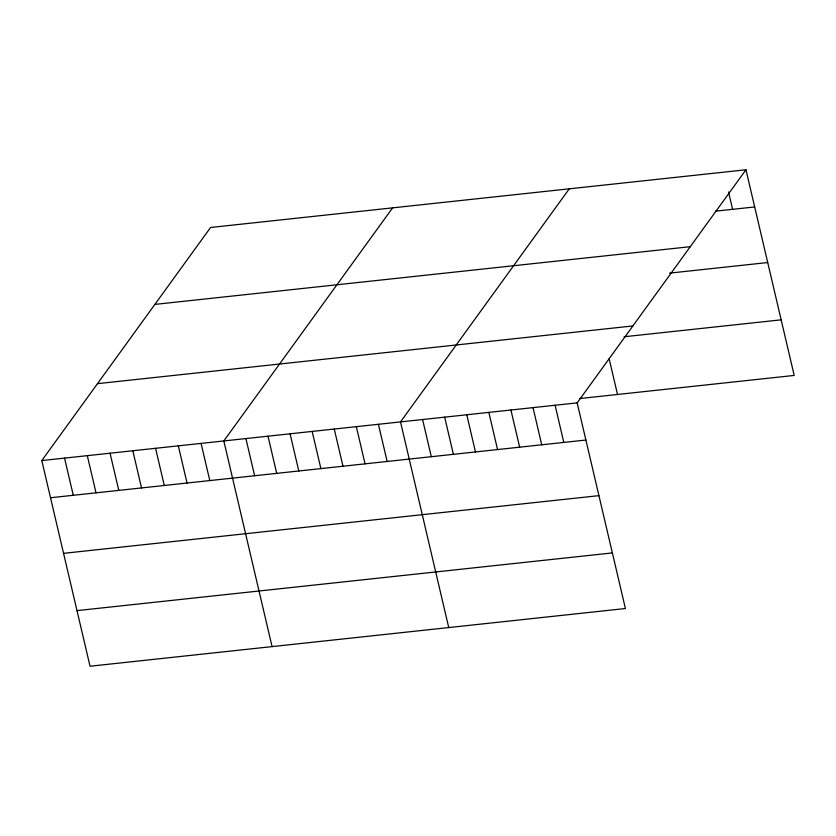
<?xml version="1.0" encoding="UTF-8"?>
<svg xmlns="http://www.w3.org/2000/svg" width="836" height="836" viewBox="0 0 836 836"><rect width="100%" height="100%" fill="white"/><g stroke="black" fill="none" stroke-linecap="round" stroke-linejoin="round"><path stroke-width="1.25" d="M745.963 169.771L577.174 402.868L625.412 608.524L90.037 666.229L41.8 460.563L210.588 227.476L745.963 169.771L794.2 375.437L579.494 398.573M392.617 207.861L223.829 440.948L272.066 646.604M569.285 188.811L400.507 421.908L448.744 627.564M715.417 211.174L754.678 206.952M154.89 304.398L690.264 246.693M669.573 273.121L767.72 262.546M97.498 383.651L632.873 325.946M624.116 336.762L781.158 319.833M41.8 460.563L577.174 402.868M50.515 497.744L585.9 440.039M63.557 553.338L598.942 495.643M76.996 610.625L612.37 552.92M728.532 191.977L732.597 209.324M609.12 358.644L617.522 394.477M555.094 405.241L563.809 442.422M533.013 407.623L541.728 444.794M510.921 410.006L519.647 447.176M488.841 412.388L497.556 449.559M466.76 414.771L475.475 451.942M444.668 417.143L453.394 454.324M422.588 419.526L431.303 456.696M378.415 424.291L387.141 461.462M356.335 426.663L365.05 463.844M334.254 429.046L342.969 466.216M312.162 431.428L320.888 468.599M290.082 433.811L298.797 470.981M268.001 436.183L276.716 473.364M245.909 438.566L254.635 475.736M201.079 443.404L209.794 480.575M178.319 445.849L187.045 483.03M155.569 448.305L164.284 485.476M132.819 450.761L141.535 487.931M110.059 453.206L118.775 490.387M87.31 455.662L96.025 492.832M64.55 458.118L73.275 495.288"/></g></svg>
